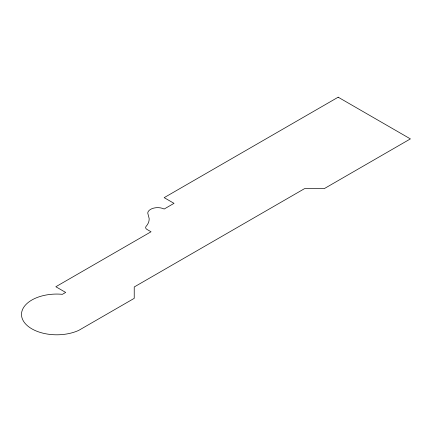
<?xml version="1.0" encoding="UTF-8"?>
<svg xmlns="http://www.w3.org/2000/svg" width="432" height="432" viewBox="0 0 432 432"><rect width="100%" height="100%" fill="white"/><g stroke="black" fill="none" stroke-linecap="round" stroke-linejoin="round"><path stroke-width="0.65" d="M338.175 97.2L164.171 197.656L174.02 203.342L164.171 209.029A9.979 5.762 0 0 0 153.846 208.078A9.979 5.762 0 0 0 147.722 212.971L149.164 218.538A28.042 16.189 0 0 1 146.14 226.336A4.644 2.678 0 0 0 146.999 229.441L151.043 231.773L55.831 286.74L65.68 292.426L62.397 294.322A35.278 20.369 0 0 0 22.658 319.604A35.278 20.369 0 0 0 78.775 330.361L134.228 298.345L134.228 286.972L304.495 188.671L324.194 188.671L410.4 138.899L338.175 97.2"/></g></svg>
